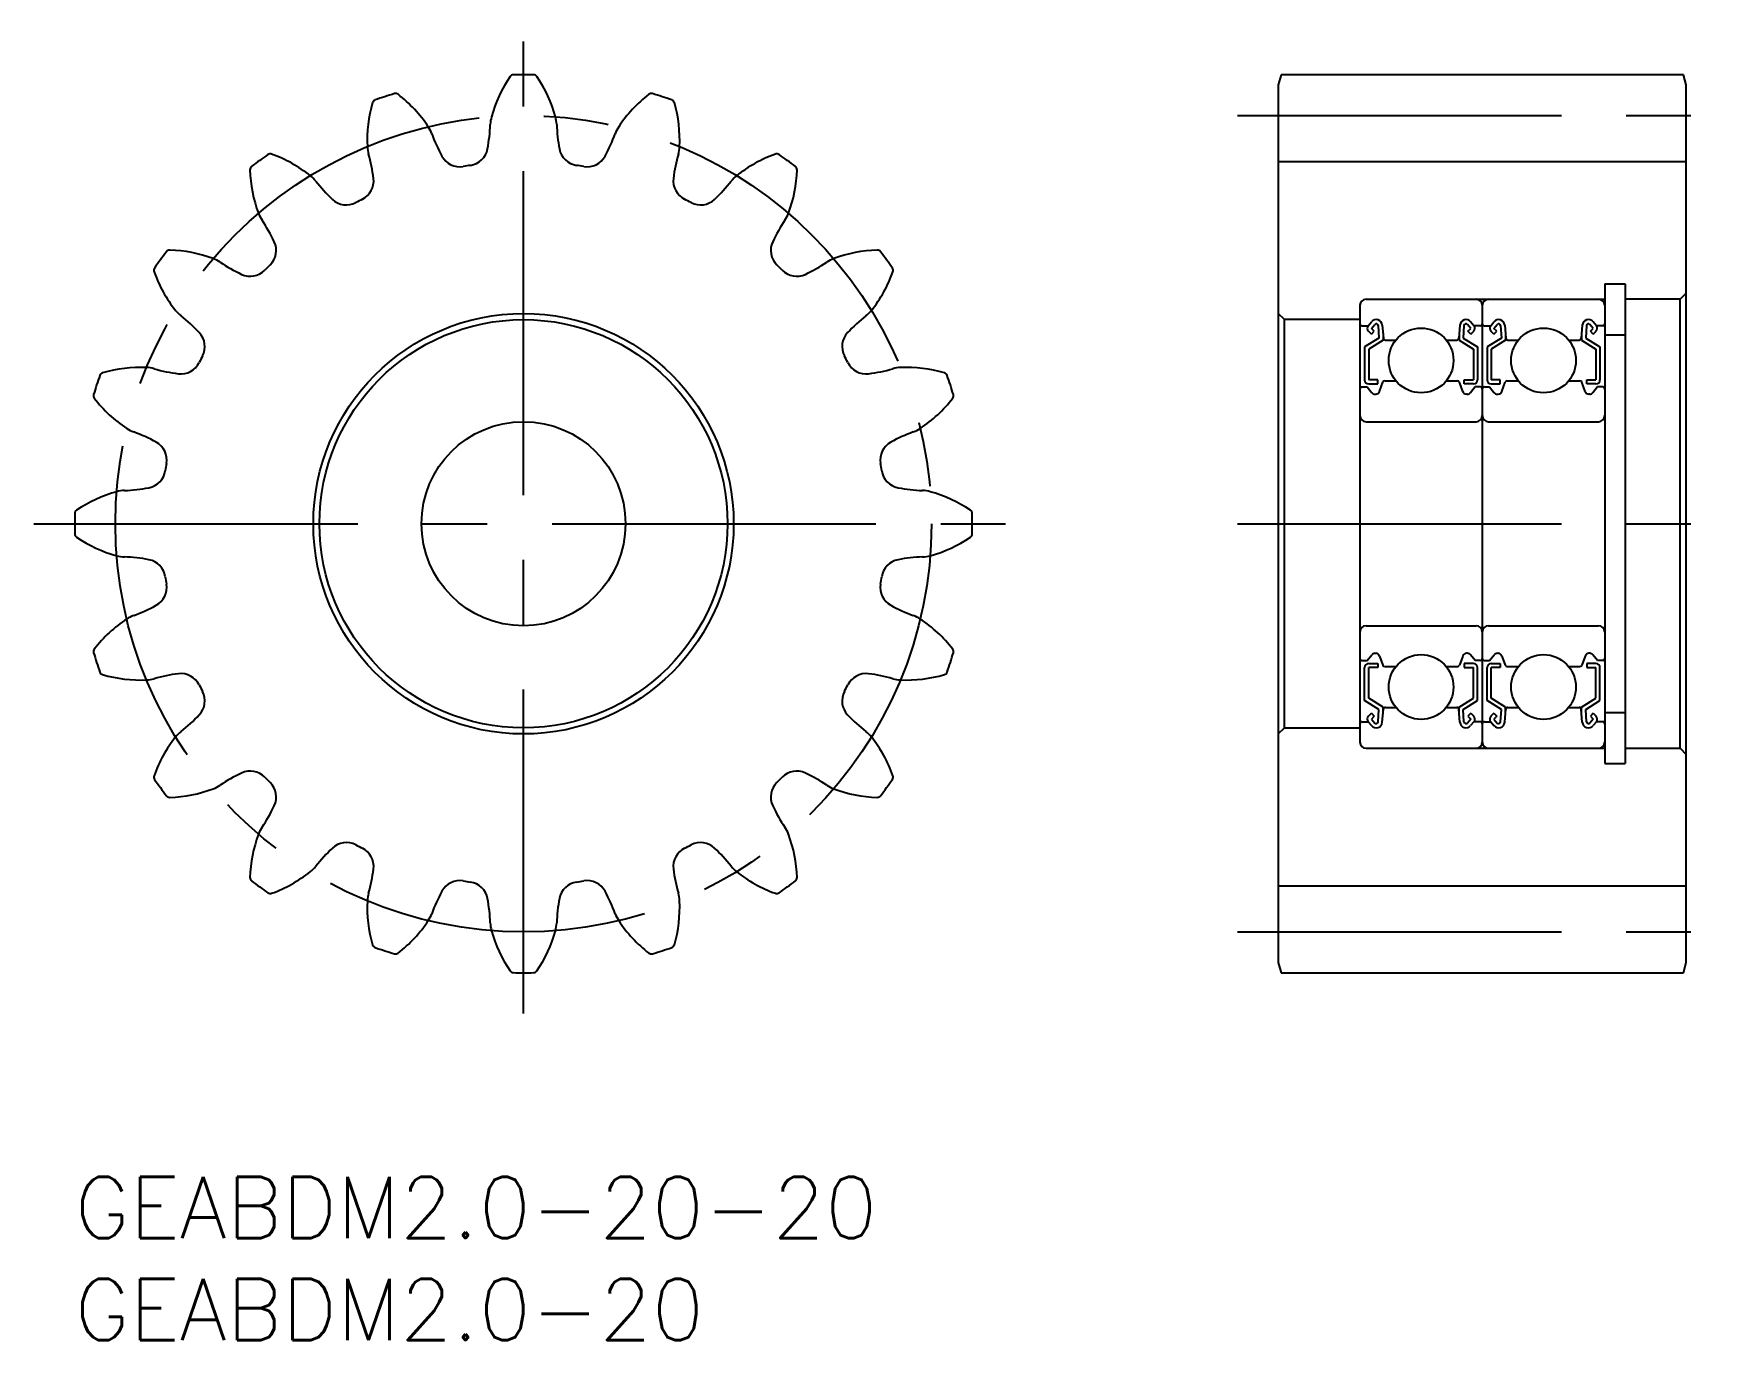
# Model space of a CAD drawing. Extents: x -2 to 81, y -8 to 56.
import ezdxf

# ---------------------------------------------------------------- set-up
doc = ezdxf.new("R2010")
doc.units = 0
doc.header["$LTSCALE"] = 0.5
doc.linetypes.add('CENTER', pattern=[50.8, 31.75, -6.35, 6.35, -6.35])
for name, color, linetype in [('MSM_CENTER', 1, 'CENTER'), ('MSM_CONTINUOUS', 7, 'CONTINUOUS'), ('MSM_PART_NUMBER', 7, 'CONTINUOUS')]:
    doc.layers.add(name, color=color, linetype=linetype)
doc.styles.get("Standard").update_dxf_attribs({"font": 'txt.shx', "height": 1, "bigfont": 'bigfont.shx'})

# ---------------------------------------------------------------- blocks, each defined once
blk = doc.blocks.new('*U3')
at = {"layer": 'MSM_PART_NUMBER'}
blk.add_text('GEABDM2.0-20', height=3, dxfattribs=at).set_placement((0, -8))
blk = doc.blocks.new('*U4')
at = {"layer": 'MSM_PART_NUMBER'}
blk.add_text('GEABDM2.0-20-20', height=3, dxfattribs=at).set_placement((0, -3))

msp = doc.modelspace()

# ---------------------------------------------------------------- linework, layer by layer
at = {"layer": 'MSM_CENTER'}
for p, q in [((22, 8), (22, 56)), ((57, 52), (81, 52)), ((-2, 32), (46, 32)), ((57, 32), (81, 32)), ((57, 12), (81, 12))]:
    msp.add_line(p, q, dxfattribs=at)
msp.add_circle((22, 32), 20, dxfattribs=at)
at = {"layer": 'MSM_CONTINUOUS'}
for p, q in [((59.134, 54), (59, 53.5)), ((78.866, 54), (59.134, 54)), ((79, 53.5), (78.866, 54)), ((59, 53.5), (59, 10.5)), ((79, 10.5), (79, 53.5)), ((59, 49.75), (79, 49.75)), ((75, 43.752), (76, 43.752)), ((75, 43.752), (75, 20.248)), ((76, 43.752), (76, 20.248)), ((79, 43.3), (78.7, 43)), ((63, 42.7), (63, 21.3)), ((63.3, 43), (75, 43)), ((69, 42.7), (69, 21.3)), ((78.7, 43), (76, 43)), ((78.7, 21), (78.7, 43)), ((59.3, 42), (59, 42.3)), ((63, 42), (59.3, 42)), ((59.3, 22), (59.3, 42)), ((63.1, 41.7), (63.41, 41.7)), ((63.41, 41.7), (63.572, 41.893)), ((63.563, 41.571), (63.726, 41.765)), ((63.705, 41.43), (63.563, 41.571)), ((63.899, 41.71), (63.932, 41.098)), ((64.098, 41.728), (64.153, 41.091)), ((67.902, 41.728), (67.847, 41.091)), ((68.101, 41.71), (68.068, 41.098)), ((68.437, 41.571), (68.274, 41.765)), ((68.295, 41.43), (68.437, 41.571)), ((68.59, 41.7), (68.428, 41.893)), ((68.9, 41.7), (68.59, 41.7)), ((69.1, 41.7), (69.41, 41.7)), ((69.41, 41.7), (69.572, 41.893)), ((69.563, 41.571), (69.726, 41.765)), ((69.705, 41.43), (69.563, 41.571)), ((69.899, 41.71), (69.932, 41.098)), ((70.098, 41.728), (70.153, 41.091)), ((73.902, 41.728), (73.847, 41.091)), ((74.101, 41.71), (74.068, 41.098)), ((74.437, 41.571), (74.274, 41.765)), ((74.295, 41.43), (74.437, 41.571)), ((74.59, 41.7), (74.428, 41.893)), ((74.9, 41.7), (74.59, 41.7)), ((63.932, 41.098), (63.232, 40.661)), ((63.563, 41.289), (63.422, 41.43)), ((64.132, 40.987), (63.432, 40.55)), ((63.563, 41.289), (63.705, 41.43)), ((64.132, 41.334), (64.132, 40.987)), ((64.253, 41), (64.767, 41)), ((67.233, 41), (67.747, 41)), ((67.868, 41.334), (67.868, 40.987)), ((67.868, 40.987), (68.568, 40.55)), ((68.068, 41.098), (68.768, 40.661)), ((68.437, 41.289), (68.295, 41.43)), ((68.437, 41.289), (68.578, 41.43)), ((69.932, 41.098), (69.232, 40.661)), ((69.563, 41.289), (69.422, 41.43)), ((70.132, 40.987), (69.432, 40.55)), ((69.563, 41.289), (69.705, 41.43)), ((70.132, 41.334), (70.132, 40.987)), ((70.253, 41), (70.767, 41)), ((73.233, 41), (73.747, 41)), ((73.868, 41.334), (73.868, 40.987)), ((73.868, 40.987), (74.568, 40.55)), ((74.068, 41.098), (74.768, 40.661)), ((74.437, 41.289), (74.295, 41.43)), ((74.437, 41.289), (74.578, 41.43)), ((75, 41.252), (76, 41.252)), ((63.232, 40.661), (63.232, 39.05)), ((63.432, 40.55), (63.432, 39.05)), ((68.568, 40.55), (68.568, 39.05)), ((68.768, 40.661), (68.768, 39.05)), ((69.232, 40.661), (69.232, 39.05)), ((69.432, 40.55), (69.432, 39.05)), ((74.568, 40.55), (74.568, 39.05)), ((74.768, 40.661), (74.768, 39.05)), ((63.882, 39.05), (63.432, 39.05)), ((63.882, 38.85), (63.882, 39.05)), ((68.118, 39.05), (68.568, 39.05)), ((68.118, 38.85), (68.118, 39.05)), ((69.882, 39.05), (69.432, 39.05)), ((69.882, 38.85), (69.882, 39.05)), ((74.118, 39.05), (74.568, 39.05)), ((74.118, 38.85), (74.118, 39.05)), ((63.1, 38.7), (63.35, 38.7)), ((63.35, 38.7), (63.584, 38.421)), ((63.432, 38.85), (63.882, 38.85)), ((63.737, 38.35), (63.773, 38.35)), ((63.961, 38.482), (64.125, 38.934)), ((64.219, 39), (64.767, 39)), ((67.233, 39), (67.781, 39)), ((68.039, 38.482), (67.875, 38.934)), ((68.568, 38.85), (68.118, 38.85)), ((68.263, 38.35), (68.227, 38.35)), ((68.65, 38.7), (68.416, 38.421)), ((68.9, 38.7), (68.65, 38.7)), ((69.1, 38.7), (69.35, 38.7)), ((69.35, 38.7), (69.584, 38.421)), ((69.432, 38.85), (69.882, 38.85)), ((69.737, 38.35), (69.773, 38.35)), ((69.961, 38.482), (70.125, 38.934)), ((70.219, 39), (70.767, 39)), ((73.233, 39), (73.781, 39)), ((74.039, 38.482), (73.875, 38.934)), ((74.568, 38.85), (74.118, 38.85)), ((74.263, 38.35), (74.227, 38.35)), ((74.65, 38.7), (74.416, 38.421)), ((74.9, 38.7), (74.65, 38.7)), ((63.3, 37), (68.7, 37)), ((69.3, 37), (74.7, 37)), ((63.3, 27), (68.7, 27)), ((69.3, 27), (74.7, 27)), ((63.1, 25.3), (63.35, 25.3)), ((63.232, 23.339), (63.232, 24.95)), ((63.35, 25.3), (63.584, 25.579)), ((63.432, 25.15), (63.882, 25.15)), ((63.432, 23.45), (63.432, 24.95)), ((63.882, 24.95), (63.432, 24.95)), ((63.737, 25.65), (63.773, 25.65)), ((63.882, 25.15), (63.882, 24.95)), ((63.961, 25.518), (64.125, 25.066)), ((64.219, 25), (64.767, 25)), ((67.233, 25), (67.781, 25)), ((68.039, 25.518), (67.875, 25.066)), ((68.568, 25.15), (68.118, 25.15)), ((68.118, 25.15), (68.118, 24.95)), ((68.118, 24.95), (68.568, 24.95)), ((68.263, 25.65), (68.227, 25.65)), ((68.65, 25.3), (68.416, 25.579)), ((68.568, 23.45), (68.568, 24.95)), ((68.9, 25.3), (68.65, 25.3)), ((68.768, 23.339), (68.768, 24.95)), ((69.1, 25.3), (69.35, 25.3)), ((69.232, 23.339), (69.232, 24.95)), ((69.35, 25.3), (69.584, 25.579)), ((69.432, 25.15), (69.882, 25.15)), ((69.432, 23.45), (69.432, 24.95)), ((69.882, 24.95), (69.432, 24.95)), ((69.737, 25.65), (69.773, 25.65)), ((69.882, 25.15), (69.882, 24.95)), ((69.961, 25.518), (70.125, 25.066)), ((70.219, 25), (70.767, 25)), ((73.233, 25), (73.781, 25)), ((74.039, 25.518), (73.875, 25.066)), ((74.568, 25.15), (74.118, 25.15)), ((74.118, 25.15), (74.118, 24.95)), ((74.118, 24.95), (74.568, 24.95)), ((74.263, 25.65), (74.227, 25.65)), ((74.65, 25.3), (74.416, 25.579)), ((74.568, 23.45), (74.568, 24.95)), ((74.9, 25.3), (74.65, 25.3)), ((74.768, 23.339), (74.768, 24.95)), ((63.932, 22.902), (63.232, 23.339)), ((64.132, 23.013), (63.432, 23.45)), ((67.868, 23.013), (68.568, 23.45)), ((68.068, 22.902), (68.768, 23.339)), ((69.932, 22.902), (69.232, 23.339)), ((70.132, 23.013), (69.432, 23.45)), ((73.868, 23.013), (74.568, 23.45)), ((74.068, 22.902), (74.768, 23.339)), ((63.563, 22.711), (63.422, 22.57)), ((63.563, 22.711), (63.705, 22.57)), ((63.705, 22.57), (63.563, 22.429)), ((63.563, 22.429), (63.726, 22.235)), ((63.782, 23.232), (63.782, 23.232)), ((63.899, 22.29), (63.932, 22.902)), ((63.957, 23.122), (63.957, 23.122)), ((64.098, 22.272), (64.153, 22.909)), ((64.132, 22.666), (64.132, 23.013)), ((64.253, 23), (64.767, 23)), ((67.233, 23), (67.747, 23)), ((67.902, 22.272), (67.847, 22.909)), ((67.868, 22.666), (67.868, 23.013)), ((68.101, 22.29), (68.068, 22.902)), ((68.437, 22.429), (68.274, 22.235)), ((68.437, 22.711), (68.295, 22.57)), ((68.295, 22.57), (68.437, 22.429)), ((68.437, 22.711), (68.578, 22.57)), ((69.563, 22.711), (69.422, 22.57)), ((69.563, 22.711), (69.705, 22.57)), ((69.705, 22.57), (69.563, 22.429)), ((69.563, 22.429), (69.726, 22.235)), ((69.782, 23.232), (69.782, 23.232)), ((69.899, 22.29), (69.932, 22.902)), ((69.957, 23.122), (69.957, 23.122)), ((70.098, 22.272), (70.153, 22.909)), ((70.132, 22.666), (70.132, 23.013)), ((70.253, 23), (70.767, 23)), ((73.233, 23), (73.747, 23)), ((73.902, 22.272), (73.847, 22.909)), ((73.868, 22.666), (73.868, 23.013)), ((74.101, 22.29), (74.068, 22.902)), ((74.437, 22.429), (74.274, 22.235)), ((74.437, 22.711), (74.295, 22.57)), ((74.295, 22.57), (74.437, 22.429)), ((74.437, 22.711), (74.578, 22.57)), ((75, 22.748), (76, 22.748)), ((59, 21.7), (59.3, 22)), ((59.3, 22), (63, 22)), ((63.1, 22.3), (63.41, 22.3)), ((63.41, 22.3), (63.572, 22.107)), ((68.59, 22.3), (68.428, 22.107)), ((68.9, 22.3), (68.59, 22.3)), ((69.1, 22.3), (69.41, 22.3)), ((69.41, 22.3), (69.572, 22.107)), ((74.59, 22.3), (74.428, 22.107)), ((74.9, 22.3), (74.59, 22.3)), ((63.3, 21), (75, 21)), ((76, 21), (78.7, 21)), ((78.7, 21), (79, 20.7)), ((75, 20.248), (76, 20.248)), ((59, 14.25), (79, 14.25)), ((59, 10.5), (59.134, 10)), ((59.134, 10), (78.866, 10)), ((78.866, 10), (79, 10.5))]:
    msp.add_line(p, q, dxfattribs=at)
for centre, radius in [((22, 32), 10.3), ((22, 32), 10), ((66, 40), 1.587), ((72, 40), 1.587), ((22, 32), 5), ((66, 24), 1.587), ((72, 24), 1.587)]:
    msp.add_circle(centre, radius, dxfattribs=at)
for centre, radius, start, end in [((21.509, 53.794), 0.2, 91.29179, 145.76897), ((22, 32), 22, 88.7082, 91.2918), ((22.491, 53.794), 0.2, 34.23103, 88.7082), ((26.855, 50.157), 6.667, 145.76897, 164.5), ((17.145, 50.157), 6.667, 15.5, 34.23103), ((21.007, 50.768), 6.667, 163.76897, 182.5), ((14.798, 52.576), 0.2, 109.2918, 163.76897), ((22, 32), 22, 106.7082, 109.2918), ((15.733, 52.88), 0.2, 52.23103, 106.7082), ((11.772, 47.768), 6.667, 33.5, 52.23103), ((32.228, 47.768), 6.667, 127.76897, 146.5), ((28.267, 52.88), 0.2, 73.2918, 127.76897), ((22, 32), 22, 70.7082, 73.2918), ((29.202, 52.576), 0.2, 16.23103, 70.7082), ((22.993, 50.768), 6.667, 357.5, 16.23103), ((12.378, 51.857), 8, 349.22138, 357.88728), ((22, 51.503), 1.628, 164.5, 177.92633), ((22, 51.503), 1.628, 2.07367, 15.5), ((31.622, 51.857), 8, 182.11272, 190.77862), ((15.973, 50.549), 1.628, 20.07367, 33.5), ((25.015, 53.858), 8, 200.11272, 208.77862), ((18.985, 53.858), 8, 331.22138, 339.88728), ((28.027, 50.549), 1.628, 146.5, 159.92633), ((22, 32), 22, 124.7082, 127.2918), ((9.587, 49.921), 0.2, 70.23103, 124.7082), ((7.4, 43.835), 6.667, 51.5, 70.23103), ((15.973, 50.549), 1.628, 182.5, 195.92633), ((6.713, 47.912), 8, 7.22138, 15.88728), ((18.879, 50.488), 1, 208.77861, 279.58038), ((19.255, 50.548), 1, 278.4196, 349.22137), ((24.745, 50.548), 1, 190.77861, 261.58039), ((25.121, 50.488), 1, 260.4196, 331.22137), ((37.287, 47.912), 8, 164.11272, 172.77862), ((28.027, 50.549), 1.628, 344.07367, 357.5), ((36.6, 43.835), 6.667, 109.76897, 128.5), ((34.413, 49.921), 0.2, 55.29179, 109.769), ((22, 32), 22, 52.7082, 55.2918), ((8.792, 49.343), 0.2, 127.2918, 181.76897), ((15.256, 49.543), 6.667, 181.76897, 200.5), ((10.536, 47.778), 1.628, 38.07367, 51.5), ((22, 32), 17.75, 98.4196, 99.5804), ((22, 32), 17.75, 80.4196, 81.5804), ((33.464, 47.778), 1.628, 128.5, 141.92633), ((28.744, 49.543), 6.667, 339.5, 358.23103), ((35.208, 49.343), 0.2, 358.23103, 52.7082), ((18.113, 53.72), 8, 218.11272, 226.77862), ((13.657, 48.792), 1, 296.4196, 7.22137), ((30.343, 48.792), 1, 172.77861, 243.58039), ((25.887, 53.72), 8, 313.22138, 321.88728), ((13.319, 48.619), 1, 226.77861, 297.58038), ((22, 32), 17.75, 116.4196, 117.5804), ((22, 32), 17.75, 62.4196, 63.5804), ((30.681, 48.619), 1, 242.4196, 313.22137), ((10.536, 47.778), 1.628, 200.5, 213.92633), ((2.544, 42.409), 8, 25.22138, 33.88728), ((41.456, 42.409), 8, 146.11272, 154.77862), ((33.464, 47.778), 1.628, 326.07367, 339.5), ((8.877, 45.392), 1, 314.4196, 25.22137), ((35.123, 45.392), 1, 154.77861, 225.58039), ((22, 32), 22, 142.7082, 145.2918), ((4.657, 45.208), 0.2, 88.23103, 142.7082), ((4.457, 38.744), 6.667, 69.5, 88.23103), ((6.222, 43.464), 1.628, 56.07367, 69.5), ((37.778, 43.464), 1.628, 110.5, 123.92633), ((39.543, 38.744), 6.667, 91.76897, 110.5), ((39.343, 45.208), 0.2, 37.29179, 91.76897), ((22, 32), 22, 34.7082, 37.2918), ((4.079, 44.413), 0.2, 145.2918, 199.769), ((10.165, 46.6), 6.667, 199.76897, 218.5), ((11.591, 51.456), 8, 236.11272, 244.77862), ((8.608, 45.123), 1, 244.77862, 315.58038), ((22, 32), 17.75, 134.4196, 135.5804), ((22, 32), 17.75, 44.4196, 45.5804), ((35.392, 45.123), 1, 224.4196, 295.22137), ((32.409, 51.456), 8, 295.22138, 303.88728), ((33.835, 46.6), 6.667, 321.5, 340.23103), ((39.921, 44.413), 0.2, 340.23103, 34.7082), ((6.222, 43.464), 1.628, 218.5, 231.92633), ((37.778, 43.464), 1.628, 308.07367, 321.5), ((63.3, 42.7), 0.3, 90, 180), ((68.7, 42.7), 0.3, 0, 90), ((69.3, 42.7), 0.3, 90, 180), ((74.7, 42.7), 0.3, 0, 90), ((0.28, 35.887), 8, 43.22138, 51.88728), ((43.72, 35.887), 8, 128.11272, 136.77862), ((63.1, 41.8), 0.1, 180.00005, 270.00003), ((63.563, 41.571), 0.2, 139.86482, 225.00006), ((63.801, 41.702), 0.298, 5.00049, 140.17136), ((63.801, 41.702), 0.0983, 4.66455, 139.97394), ((68.199, 41.702), 0.298, 39.82861, 174.99974), ((68.199, 41.702), 0.0983, 40.02637, 175.33574), ((68.437, 41.571), 0.2, 314.99673, 40.13525), ((68.9, 41.8), 0.1, 269.99948, 359.99126), ((69.1, 41.8), 0.1, 180.00005, 270.00003), ((69.563, 41.571), 0.2, 139.86482, 225.00006), ((69.801, 41.702), 0.298, 5.00049, 140.17136), ((69.801, 41.702), 0.0983, 4.66455, 139.97394), ((74.199, 41.702), 0.298, 39.82861, 174.99974), ((74.199, 41.702), 0.0983, 40.02637, 175.33574), ((74.437, 41.571), 0.2, 314.99673, 40.13525), ((74.9, 41.8), 0.1, 269.99948, 359.99126), ((5.381, 40.681), 1, 332.4196, 43.22137), ((38.619, 40.681), 1, 136.77861, 207.58039), ((64.253, 41.1), 0.1, 185.14438, 270.00003), ((67.747, 41.1), 0.1, 269.99948, 354.85568), ((70.253, 41.1), 0.1, 185.14438, 270.00003), ((73.747, 41.1), 0.1, 269.99948, 354.85568), ((5.208, 40.343), 1, 262.77862, 333.58038), ((22, 32), 17.75, 152.4196, 153.5804), ((22, 32), 17.75, 26.4196, 27.5804), ((38.792, 40.343), 1, 206.4196, 277.22137), ((22, 32), 22, 160.7082, 163.2918), ((1.424, 39.202), 0.2, 106.23103, 160.7082), ((3.232, 32.993), 6.667, 87.5, 106.23103), ((3.451, 38.027), 1.628, 74.07367, 87.5), ((6.088, 47.287), 8, 254.11272, 262.77862), ((37.912, 47.287), 8, 277.22138, 285.88728), ((40.549, 38.027), 1.628, 92.5, 105.92633), ((40.768, 32.993), 6.667, 73.76897, 92.5), ((42.576, 39.202), 0.2, 19.2918, 73.769), ((22, 32), 22, 16.7082, 19.2918), ((63.432, 39.05), 0.2, 180.00005, 270.00003), ((68.568, 39.05), 0.2, 269.99976, 359.99563), ((69.432, 39.05), 0.2, 180.00005, 270.00003), ((74.568, 39.05), 0.2, 269.99976, 359.99563), ((1.12, 38.267), 0.2, 163.2918, 217.76897), ((42.88, 38.267), 0.2, 322.23103, 16.7082), ((63.1, 38.6), 0.1, 89.99951, 180.00005), ((63.737, 38.55), 0.2, 220.13838, 270.00003), ((63.773, 38.55), 0.2, 270.00003, 340.11166), ((64.219, 38.9), 0.1, 89.99951, 160.11572), ((67.781, 38.9), 0.1, 19.88452, 90.00024), ((68.227, 38.55), 0.2, 199.88831, 269.99976), ((68.263, 38.55), 0.2, 269.99976, 319.86147), ((68.9, 38.6), 0.1, 359.99126, 90.00024), ((69.1, 38.6), 0.1, 89.99951, 180.00005), ((69.737, 38.55), 0.2, 220.13838, 270.00003), ((69.773, 38.55), 0.2, 270.00003, 340.11166), ((70.219, 38.9), 0.1, 89.99951, 160.11572), ((73.781, 38.9), 0.1, 19.88452, 90.00024), ((74.227, 38.55), 0.2, 199.88831, 269.99976), ((74.263, 38.55), 0.2, 269.99976, 319.86147), ((74.9, 38.6), 0.1, 359.99126, 90.00024), ((6.232, 42.228), 6.667, 217.76897, 236.5), ((37.768, 42.228), 6.667, 303.5, 322.23103), ((3.451, 38.027), 1.628, 236.5, 249.92633), ((40.549, 38.027), 1.628, 290.07367, 303.5), ((63.3, 37.3), 0.3, 180, 270), ((68.7, 37.3), 0.3, 270, 0), ((69.3, 37.3), 0.3, 180, 270), ((74.7, 37.3), 0.3, 270, 0), ((0.142, 28.985), 8, 61.22138, 69.88728), ((3.512, 35.121), 1, 350.4196, 61.22137), ((40.488, 35.121), 1, 118.77861, 189.58039), ((43.858, 28.985), 8, 110.11272, 118.77862), ((22, 32), 17.75, 170.4196, 171.5804), ((22, 32), 17.75, 8.4196, 9.5804), ((3.452, 34.745), 1, 280.77862, 351.58038), ((40.548, 34.745), 1, 188.4196, 259.22137), ((3.843, 27.145), 6.667, 105.5, 124.23103), ((2.497, 32), 1.628, 92.07367, 105.5), ((2.143, 41.622), 8, 272.11272, 280.77862), ((41.857, 41.622), 8, 259.22138, 267.88728), ((41.503, 32), 1.628, 74.5, 87.92633), ((40.157, 27.145), 6.667, 55.76897, 74.5), ((22, 32), 22, 178.7082, 181.2918), ((0.206, 32.491), 0.2, 124.23103, 178.7082), ((43.794, 32.491), 0.2, 1.2918, 55.76897), ((22, 32), 22, 358.7082, 1.2918), ((0.206, 31.509), 0.2, 181.2918, 235.76897), ((3.843, 36.855), 6.667, 235.76897, 254.5), ((40.157, 36.855), 6.667, 285.5, 304.23103), ((43.794, 31.509), 0.2, 304.23103, 358.7082), ((2.497, 32), 1.628, 254.5, 267.92633), ((2.143, 22.378), 8, 79.22138, 87.88728), ((3.452, 29.255), 1, 8.4196, 79.22137), ((40.548, 29.255), 1, 100.77861, 171.58039), ((41.857, 22.378), 8, 92.11272, 100.77862), ((41.503, 32), 1.628, 272.07367, 285.5), ((22, 32), 17.75, 188.4196, 189.5804), ((22, 32), 17.75, 350.4196, 351.5804), ((3.512, 28.879), 1, 298.77862, 9.58038), ((40.488, 28.879), 1, 170.4196, 241.22137), ((3.451, 25.973), 1.628, 110.07367, 123.5), ((0.142, 35.015), 8, 290.11272, 298.77862), ((43.858, 35.015), 8, 241.22138, 249.88728), ((40.549, 25.973), 1.628, 56.5, 69.92633), ((6.232, 21.772), 6.667, 123.5, 142.23103), ((37.768, 21.772), 6.667, 37.76897, 56.5), ((63.3, 26.7), 0.3, 90, 180), ((68.7, 26.7), 0.3, 0, 90), ((69.3, 26.7), 0.3, 90, 180), ((74.7, 26.7), 0.3, 0, 90), ((1.12, 25.733), 0.2, 142.23103, 196.7082), ((42.88, 25.733), 0.2, 343.2918, 37.76897), ((22, 32), 22, 196.7082, 199.2918), ((22, 32), 22, 340.7082, 343.2918), ((63.1, 25.4), 0.1, 179.99995, 270.00049), ((63.432, 24.95), 0.2, 89.99997, 179.99995), ((63.737, 25.45), 0.2, 89.99997, 139.86162), ((63.773, 25.45), 0.2, 19.88834, 89.99997), ((64.219, 25.1), 0.1, 199.88428, 270.00049), ((67.781, 25.1), 0.1, 269.99976, 340.11548), ((68.227, 25.45), 0.2, 90.00024, 160.11169), ((68.263, 25.45), 0.2, 40.13853, 90.00024), ((68.568, 24.95), 0.2, 0.00437, 90.00024), ((68.9, 25.4), 0.1, 269.99976, 0.00874), ((69.1, 25.4), 0.1, 179.99995, 270.00049), ((69.432, 24.95), 0.2, 89.99997, 179.99995), ((69.737, 25.45), 0.2, 89.99997, 139.86162), ((69.773, 25.45), 0.2, 19.88834, 89.99997), ((70.219, 25.1), 0.1, 199.88428, 270.00049), ((73.781, 25.1), 0.1, 269.99976, 340.11548), ((74.227, 25.45), 0.2, 90.00024, 160.11169), ((74.263, 25.45), 0.2, 40.13853, 90.00024), ((74.568, 24.95), 0.2, 0.00437, 90.00024), ((74.9, 25.4), 0.1, 269.99976, 0.00874), ((1.424, 24.798), 0.2, 199.2918, 253.76897), ((3.232, 31.007), 6.667, 253.76897, 272.5), ((3.451, 25.973), 1.628, 272.5, 285.92633), ((6.088, 16.713), 8, 97.22138, 105.88728), ((5.208, 23.657), 1, 26.41958, 97.22137), ((22, 32), 17.75, 206.4196, 207.5804), ((22, 32), 17.75, 332.4196, 333.5804), ((38.792, 23.657), 1, 82.77861, 153.58039), ((37.912, 16.713), 8, 74.11272, 82.77862), ((40.549, 25.973), 1.628, 254.07367, 267.5), ((40.768, 31.007), 6.667, 267.5, 286.23103), ((42.576, 24.798), 0.2, 286.23103, 340.7082), ((5.381, 23.319), 1, 316.77861, 27.58038), ((38.619, 23.319), 1, 152.4196, 223.22137), ((0.28, 28.113), 8, 308.11272, 316.77862), ((43.72, 28.113), 8, 223.22138, 231.88728), ((63.563, 22.429), 0.2, 134.99994, 220.13518), ((64.253, 22.9), 0.1, 89.99997, 174.85562), ((67.747, 22.9), 0.1, 5.14432, 90.00052), ((68.437, 22.429), 0.2, 319.86475, 45.00327), ((69.563, 22.429), 0.2, 134.99994, 220.13518), ((70.253, 22.9), 0.1, 89.99997, 174.85562), ((73.747, 22.9), 0.1, 5.14432, 90.00052), ((74.437, 22.429), 0.2, 319.86475, 45.00327), ((6.222, 20.536), 1.628, 128.07367, 141.5), ((37.778, 20.536), 1.628, 38.5, 51.92633), ((63.1, 22.2), 0.1, 89.99997, 179.99995), ((63.801, 22.298), 0.298, 219.82864, 354.99951), ((63.801, 22.298), 0.0983, 220.02606, 355.33545), ((68.199, 22.298), 0.298, 185.00026, 320.17139), ((68.199, 22.298), 0.0983, 184.66426, 319.97363), ((68.9, 22.2), 0.1, 0.00874, 90.00052), ((69.1, 22.2), 0.1, 89.99997, 179.99995), ((69.801, 22.298), 0.298, 219.82864, 354.99951), ((69.801, 22.298), 0.0983, 220.02606, 355.33545), ((74.199, 22.298), 0.298, 185.00026, 320.17139), ((74.199, 22.298), 0.0983, 184.66426, 319.97363), ((74.9, 22.2), 0.1, 0.00874, 90.00052), ((10.165, 17.4), 6.667, 141.5, 160.23103), ((33.835, 17.4), 6.667, 19.76897, 38.5), ((63.3, 21.3), 0.3, 180, 270), ((68.7, 21.3), 0.3, 270, 0), ((69.3, 21.3), 0.3, 180, 270), ((74.7, 21.3), 0.3, 270, 0), ((4.079, 19.587), 0.2, 160.23103, 214.7082), ((22, 32), 22, 214.7082, 217.2918), ((6.222, 20.536), 1.628, 290.5, 303.92633), ((11.591, 12.544), 8, 115.22138, 123.88728), ((8.608, 18.877), 1, 44.41958, 115.22137), ((22, 32), 17.75, 224.4196, 225.5804), ((8.877, 18.608), 1, 334.77861, 45.58038), ((35.123, 18.608), 1, 134.4196, 205.22137), ((22, 32), 17.75, 314.4196, 315.5804), ((35.392, 18.877), 1, 64.77861, 135.58039), ((32.409, 12.544), 8, 56.11272, 64.77862), ((37.778, 20.536), 1.628, 236.07367, 249.5), ((22, 32), 22, 322.7082, 325.2918), ((39.921, 19.587), 0.2, 325.2918, 19.76897), ((4.657, 18.792), 0.2, 217.2918, 271.76897), ((4.457, 25.256), 6.667, 271.76897, 290.5), ((39.543, 25.256), 6.667, 249.5, 268.23103), ((39.343, 18.792), 0.2, 268.23103, 322.7082), ((2.544, 21.591), 8, 326.11272, 334.77862), ((41.456, 21.591), 8, 205.22138, 213.88728), ((15.256, 14.457), 6.667, 159.5, 178.23103), ((10.536, 16.222), 1.628, 146.07367, 159.5), ((33.464, 16.222), 1.628, 20.5, 33.92633), ((28.744, 14.457), 6.667, 1.76897, 20.5), ((18.113, 10.28), 8, 133.22138, 141.88728), ((13.319, 15.381), 1, 62.41958, 133.22137), ((22, 32), 17.75, 242.4196, 243.5804), ((13.657, 15.208), 1, 352.77862, 63.58038), ((30.343, 15.208), 1, 116.4196, 187.22137), ((22, 32), 17.75, 296.4196, 297.5804), ((30.681, 15.381), 1, 46.77861, 117.58039), ((25.887, 10.28), 8, 38.11272, 46.77862), ((7.4, 20.165), 6.667, 289.76897, 308.5), ((10.536, 16.222), 1.628, 308.5, 321.92633), ((6.713, 16.088), 8, 344.11272, 352.77862), ((37.287, 16.088), 8, 187.22138, 195.88728), ((33.464, 16.222), 1.628, 218.07367, 231.5), ((36.6, 20.165), 6.667, 231.5, 250.23103), ((8.792, 14.657), 0.2, 178.23102, 232.7082), ((22, 32), 22, 232.7082, 235.2918), ((18.879, 13.512), 1, 80.4196, 151.22137), ((22, 32), 17.75, 260.4196, 261.5804), ((19.255, 13.452), 1, 10.77862, 81.58038), ((24.745, 13.452), 1, 98.4196, 169.22137), ((22, 32), 17.75, 278.4196, 279.5804), ((25.121, 13.512), 1, 28.77861, 99.58039), ((22, 32), 22, 304.7082, 307.2918), ((35.208, 14.657), 0.2, 307.2918, 1.769), ((9.587, 14.079), 0.2, 235.2918, 289.769), ((21.007, 13.232), 6.667, 177.5, 196.23103), ((15.973, 13.451), 1.628, 164.07367, 177.5), ((25.015, 10.142), 8, 151.22138, 159.88728), ((12.378, 12.143), 8, 2.11272, 10.77862), ((31.622, 12.143), 8, 169.22138, 177.88728), ((18.985, 10.142), 8, 20.11272, 28.77862), ((22.993, 13.232), 6.667, 343.76897, 2.5), ((28.027, 13.451), 1.628, 2.5, 15.92633), ((34.413, 14.079), 0.2, 250.23103, 304.7082), ((11.772, 16.232), 6.667, 307.76897, 326.5), ((15.973, 13.451), 1.628, 326.5, 339.92633), ((28.027, 13.451), 1.628, 200.07367, 213.5), ((32.228, 16.232), 6.667, 213.5, 232.23103), ((22, 12.497), 1.628, 182.07367, 195.5), ((26.855, 13.843), 6.667, 195.5, 214.23103), ((17.145, 13.843), 6.667, 325.76897, 344.5), ((22, 12.497), 1.628, 344.5, 357.92633), ((14.798, 11.424), 0.2, 196.23102, 250.7082), ((22, 32), 22, 250.7082, 253.2918), ((15.733, 11.12), 0.2, 253.2918, 307.769), ((28.267, 11.12), 0.2, 232.23103, 286.7082), ((22, 32), 22, 286.7082, 289.2918), ((29.202, 11.424), 0.2, 289.2918, 343.76897), ((21.509, 10.206), 0.2, 214.23102, 268.7082), ((22, 32), 22, 268.7082, 271.2918), ((22.491, 10.206), 0.2, 271.2918, 325.76897)]:
    msp.add_arc(centre, radius, start, end, dxfattribs=at)

# ---------------------------------------------------------------- block references
for name in ['*U4', '*U3']:
    msp.add_blockref(name, (0, 0), dxfattribs=at)

doc.saveas('drawing.dxf')
